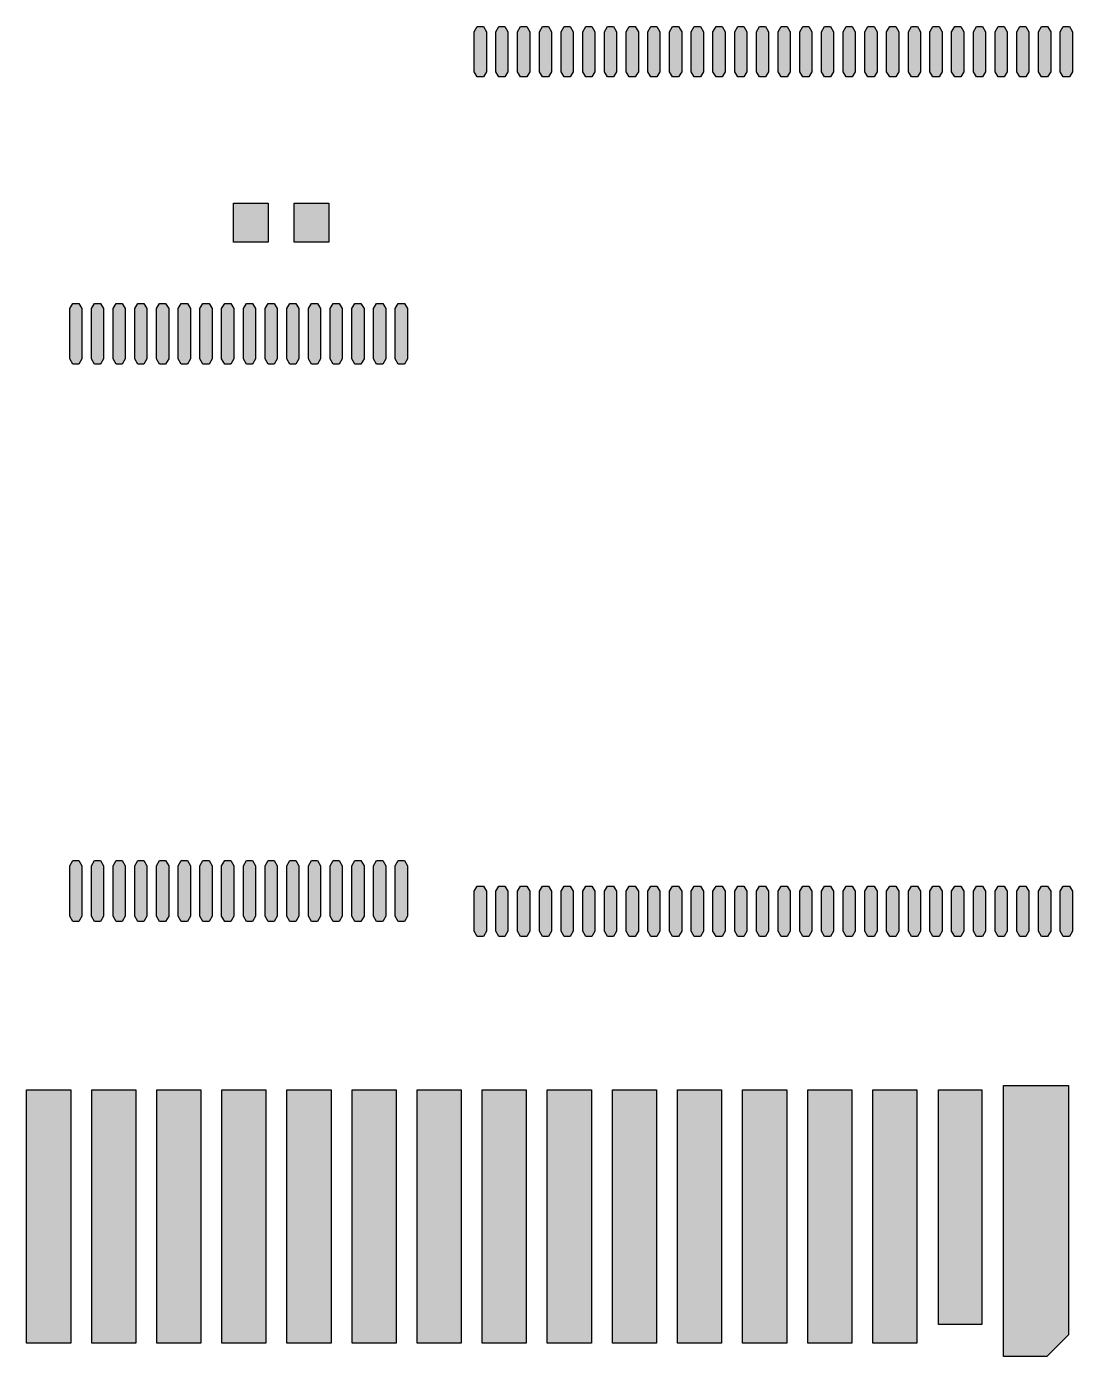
# Model space of a CAD drawing. Header units: millimetres. Extents: x -25 to 24.2, y -11 to 19.6.
# Drawn here: x 0.06 to 24.16, y -10.99 to 19.65 of the extents above; entities that cross this region are included whole.
import ezdxf

# ---------------------------------------------------------------- set-up
doc = ezdxf.new("R2010")
doc.units = ezdxf.units.MM
doc.header["$MEASUREMENT"] = 0
doc.layers.add('Top-Layer', color=7, linetype='Continuous', true_color=0xff0000)

msp = doc.modelspace()

# ---------------------------------------------------------------- hatches: boundary and pattern name
at = {"layer": 'Top-Layer'}
for points in [[(10.378, 19.525), (10.448, 19.646), (10.588, 19.646), (10.658, 19.525), (10.658, 18.606), (10.588, 18.485), (10.448, 18.485), (10.378, 18.606)], [(10.876, 19.525), (10.946, 19.646), (11.085, 19.646), (11.155, 19.525), (11.155, 18.606), (11.085, 18.485), (10.946, 18.485), (10.876, 18.606)], [(11.376, 19.525), (11.446, 19.646), (11.586, 19.646), (11.656, 19.525), (11.656, 18.606), (11.586, 18.485), (11.446, 18.485), (11.376, 18.606)], [(11.877, 19.525), (11.947, 19.646), (12.086, 19.646), (12.156, 19.525), (12.156, 18.606), (12.086, 18.485), (11.947, 18.485), (11.877, 18.606)], [(12.377, 19.525), (12.447, 19.646), (12.587, 19.646), (12.656, 19.525), (12.656, 18.606), (12.587, 18.485), (12.447, 18.485), (12.377, 18.606)], [(12.877, 19.525), (12.947, 19.646), (13.087, 19.646), (13.157, 19.525), (13.157, 18.606), (13.087, 18.485), (12.947, 18.485), (12.877, 18.606)], [(13.378, 19.525), (13.448, 19.646), (13.587, 19.646), (13.657, 19.525), (13.657, 18.606), (13.587, 18.485), (13.448, 18.485), (13.378, 18.606)], [(13.878, 19.525), (13.948, 19.646), (14.088, 19.646), (14.158, 19.525), (14.158, 18.606), (14.088, 18.485), (13.948, 18.485), (13.878, 18.606)], [(14.376, 19.525), (14.446, 19.646), (14.586, 19.646), (14.655, 19.525), (14.655, 18.606), (14.586, 18.485), (14.446, 18.485), (14.376, 18.606)], [(14.876, 19.525), (14.946, 19.646), (15.086, 19.646), (15.156, 19.525), (15.156, 18.606), (15.086, 18.485), (14.946, 18.485), (14.876, 18.606)], [(15.377, 19.525), (15.447, 19.646), (15.586, 19.646), (15.656, 19.525), (15.656, 18.606), (15.586, 18.485), (15.447, 18.485), (15.377, 18.606)], [(15.877, 19.525), (15.947, 19.646), (16.087, 19.646), (16.157, 19.525), (16.157, 18.606), (16.087, 18.485), (15.947, 18.485), (15.877, 18.606)], [(16.378, 19.525), (16.447, 19.646), (16.587, 19.646), (16.657, 19.525), (16.657, 18.606), (16.587, 18.485), (16.447, 18.485), (16.378, 18.606)], [(16.878, 19.525), (16.948, 19.646), (17.088, 19.646), (17.157, 19.525), (17.157, 18.606), (17.088, 18.485), (16.948, 18.485), (16.878, 18.606)], [(17.376, 19.525), (17.446, 19.646), (17.585, 19.646), (17.655, 19.525), (17.655, 18.606), (17.585, 18.485), (17.446, 18.485), (17.376, 18.606)], [(17.876, 19.525), (17.946, 19.646), (18.086, 19.646), (18.156, 19.525), (18.156, 18.606), (18.086, 18.485), (17.946, 18.485), (17.876, 18.606)], [(18.377, 19.525), (18.446, 19.646), (18.586, 19.646), (18.656, 19.525), (18.656, 18.606), (18.586, 18.485), (18.446, 18.485), (18.377, 18.606)], [(18.877, 19.525), (18.947, 19.646), (19.087, 19.646), (19.156, 19.525), (19.156, 18.606), (19.087, 18.485), (18.947, 18.485), (18.877, 18.606)], [(19.377, 19.525), (19.447, 19.646), (19.587, 19.646), (19.657, 19.525), (19.657, 18.606), (19.587, 18.485), (19.447, 18.485), (19.377, 18.606)], [(19.878, 19.525), (19.948, 19.646), (20.087, 19.646), (20.157, 19.525), (20.157, 18.606), (20.087, 18.485), (19.948, 18.485), (19.878, 18.606)], [(20.378, 19.525), (20.448, 19.646), (20.588, 19.646), (20.658, 19.525), (20.658, 18.606), (20.588, 18.485), (20.448, 18.485), (20.378, 18.606)], [(20.876, 19.525), (20.946, 19.646), (21.085, 19.646), (21.155, 19.525), (21.155, 18.606), (21.085, 18.485), (20.946, 18.485), (20.876, 18.606)], [(21.376, 19.525), (21.446, 19.646), (21.586, 19.646), (21.656, 19.525), (21.656, 18.606), (21.586, 18.485), (21.446, 18.485), (21.376, 18.606)], [(21.877, 19.525), (21.947, 19.646), (22.086, 19.646), (22.156, 19.525), (22.156, 18.606), (22.086, 18.485), (21.947, 18.485), (21.877, 18.606)], [(22.377, 19.525), (22.447, 19.646), (22.587, 19.646), (22.656, 19.525), (22.656, 18.606), (22.587, 18.485), (22.447, 18.485), (22.377, 18.606)], [(22.877, 19.525), (22.947, 19.646), (23.087, 19.646), (23.157, 19.525), (23.157, 18.606), (23.087, 18.485), (22.947, 18.485), (22.877, 18.606)], [(23.378, 19.525), (23.448, 19.646), (23.587, 19.646), (23.657, 19.525), (23.657, 18.606), (23.587, 18.485), (23.448, 18.485), (23.378, 18.606)], [(23.878, 19.525), (23.948, 19.646), (24.088, 19.646), (24.158, 19.525), (24.158, 18.606), (24.088, 18.485), (23.948, 18.485), (23.878, 18.606)], [(5.628, 15.579), (5.628, 14.679), (4.828, 14.679), (4.828, 15.579)], [(7.028, 15.579), (7.028, 14.679), (6.228, 14.679), (6.228, 15.579)], [(1.058, 13.148), (1.128, 13.269), (1.268, 13.269), (1.338, 13.148), (1.338, 11.988), (1.268, 11.867), (1.128, 11.867), (1.058, 11.988)], [(1.558, 13.148), (1.628, 13.269), (1.768, 13.269), (1.838, 13.148), (1.838, 11.988), (1.768, 11.867), (1.628, 11.867), (1.558, 11.988)], [(2.058, 13.148), (2.128, 13.269), (2.268, 13.269), (2.338, 13.148), (2.338, 11.988), (2.268, 11.867), (2.128, 11.867), (2.058, 11.988)], [(2.558, 13.148), (2.628, 13.269), (2.768, 13.269), (2.838, 13.148), (2.838, 11.988), (2.768, 11.867), (2.628, 11.867), (2.558, 11.988)], [(3.058, 13.148), (3.128, 13.269), (3.268, 13.269), (3.338, 13.148), (3.338, 11.988), (3.268, 11.867), (3.128, 11.867), (3.058, 11.988)], [(3.558, 13.148), (3.628, 13.269), (3.768, 13.269), (3.838, 13.148), (3.838, 11.988), (3.768, 11.867), (3.628, 11.867), (3.558, 11.988)], [(4.058, 13.148), (4.128, 13.269), (4.268, 13.269), (4.338, 13.148), (4.338, 11.988), (4.268, 11.867), (4.128, 11.867), (4.058, 11.988)], [(4.558, 13.148), (4.628, 13.269), (4.768, 13.269), (4.838, 13.148), (4.838, 11.988), (4.768, 11.867), (4.628, 11.867), (4.558, 11.988)], [(5.058, 13.148), (5.128, 13.269), (5.268, 13.269), (5.338, 13.148), (5.338, 11.988), (5.268, 11.867), (5.128, 11.867), (5.058, 11.988)], [(5.558, 13.148), (5.628, 13.269), (5.768, 13.269), (5.838, 13.148), (5.838, 11.988), (5.768, 11.867), (5.628, 11.867), (5.558, 11.988)], [(6.058, 13.148), (6.128, 13.269), (6.268, 13.269), (6.338, 13.148), (6.338, 11.988), (6.268, 11.867), (6.128, 11.867), (6.058, 11.988)], [(6.558, 13.148), (6.628, 13.269), (6.768, 13.269), (6.838, 13.148), (6.838, 11.988), (6.768, 11.867), (6.628, 11.867), (6.558, 11.988)], [(7.058, 13.148), (7.128, 13.269), (7.268, 13.269), (7.338, 13.148), (7.338, 11.988), (7.268, 11.867), (7.128, 11.867), (7.058, 11.988)], [(7.558, 13.148), (7.628, 13.269), (7.768, 13.269), (7.838, 13.148), (7.838, 11.988), (7.768, 11.867), (7.628, 11.867), (7.558, 11.988)], [(8.058, 13.148), (8.128, 13.269), (8.268, 13.269), (8.338, 13.148), (8.338, 11.988), (8.268, 11.867), (8.128, 11.867), (8.058, 11.988)], [(8.558, 13.148), (8.628, 13.269), (8.768, 13.269), (8.838, 13.148), (8.838, 11.988), (8.768, 11.867), (8.628, 11.867), (8.558, 11.988)], [(1.058, 0.308), (1.128, 0.429), (1.268, 0.429), (1.338, 0.308), (1.338, -0.852), (1.268, -0.973), (1.128, -0.973), (1.058, -0.852)], [(1.558, 0.308), (1.628, 0.429), (1.768, 0.429), (1.838, 0.308), (1.838, -0.852), (1.768, -0.973), (1.628, -0.973), (1.558, -0.852)], [(2.058, 0.308), (2.128, 0.429), (2.268, 0.429), (2.338, 0.308), (2.338, -0.852), (2.268, -0.973), (2.128, -0.973), (2.058, -0.852)], [(2.558, 0.308), (2.628, 0.429), (2.768, 0.429), (2.838, 0.308), (2.838, -0.852), (2.768, -0.973), (2.628, -0.973), (2.558, -0.852)], [(3.058, 0.308), (3.128, 0.429), (3.268, 0.429), (3.338, 0.308), (3.338, -0.852), (3.268, -0.973), (3.128, -0.973), (3.058, -0.852)], [(3.558, 0.308), (3.628, 0.429), (3.768, 0.429), (3.838, 0.308), (3.838, -0.852), (3.768, -0.973), (3.628, -0.973), (3.558, -0.852)], [(4.058, 0.308), (4.128, 0.429), (4.268, 0.429), (4.338, 0.308), (4.338, -0.852), (4.268, -0.973), (4.128, -0.973), (4.058, -0.852)], [(4.558, 0.308), (4.628, 0.429), (4.768, 0.429), (4.838, 0.308), (4.838, -0.852), (4.768, -0.973), (4.628, -0.973), (4.558, -0.852)], [(5.058, 0.308), (5.128, 0.429), (5.268, 0.429), (5.338, 0.308), (5.338, -0.852), (5.268, -0.973), (5.128, -0.973), (5.058, -0.852)], [(5.558, 0.308), (5.628, 0.429), (5.768, 0.429), (5.838, 0.308), (5.838, -0.852), (5.768, -0.973), (5.628, -0.973), (5.558, -0.852)], [(6.058, 0.308), (6.128, 0.429), (6.268, 0.429), (6.338, 0.308), (6.338, -0.852), (6.268, -0.973), (6.128, -0.973), (6.058, -0.852)], [(6.558, 0.308), (6.628, 0.429), (6.768, 0.429), (6.838, 0.308), (6.838, -0.852), (6.768, -0.973), (6.628, -0.973), (6.558, -0.852)], [(7.058, 0.308), (7.128, 0.429), (7.268, 0.429), (7.338, 0.308), (7.338, -0.852), (7.268, -0.973), (7.128, -0.973), (7.058, -0.852)], [(7.558, 0.308), (7.628, 0.429), (7.768, 0.429), (7.838, 0.308), (7.838, -0.852), (7.768, -0.973), (7.628, -0.973), (7.558, -0.852)], [(8.058, 0.308), (8.128, 0.429), (8.268, 0.429), (8.338, 0.308), (8.338, -0.852), (8.268, -0.973), (8.128, -0.973), (8.058, -0.852)], [(8.558, 0.308), (8.628, 0.429), (8.768, 0.429), (8.838, 0.308), (8.838, -0.852), (8.768, -0.973), (8.628, -0.973), (8.558, -0.852)], [(10.378, -0.277), (10.448, -0.156), (10.588, -0.156), (10.658, -0.277), (10.658, -1.196), (10.588, -1.317), (10.448, -1.317), (10.378, -1.196)], [(10.876, -0.277), (10.946, -0.156), (11.085, -0.156), (11.155, -0.277), (11.155, -1.196), (11.085, -1.317), (10.946, -1.317), (10.876, -1.196)], [(11.376, -0.277), (11.446, -0.156), (11.586, -0.156), (11.656, -0.277), (11.656, -1.196), (11.586, -1.317), (11.446, -1.317), (11.376, -1.196)], [(11.877, -0.277), (11.947, -0.156), (12.086, -0.156), (12.156, -0.277), (12.156, -1.196), (12.086, -1.317), (11.947, -1.317), (11.877, -1.196)], [(12.377, -0.277), (12.447, -0.156), (12.587, -0.156), (12.656, -0.277), (12.656, -1.196), (12.587, -1.317), (12.447, -1.317), (12.377, -1.196)], [(12.877, -0.277), (12.947, -0.156), (13.087, -0.156), (13.157, -0.277), (13.157, -1.196), (13.087, -1.317), (12.947, -1.317), (12.877, -1.196)], [(13.378, -0.277), (13.448, -0.156), (13.587, -0.156), (13.657, -0.277), (13.657, -1.196), (13.587, -1.317), (13.448, -1.317), (13.378, -1.196)], [(13.878, -0.277), (13.948, -0.156), (14.088, -0.156), (14.158, -0.277), (14.158, -1.196), (14.088, -1.317), (13.948, -1.317), (13.878, -1.196)], [(14.376, -0.277), (14.446, -0.156), (14.586, -0.156), (14.655, -0.277), (14.655, -1.196), (14.586, -1.317), (14.446, -1.317), (14.376, -1.196)], [(14.876, -0.277), (14.946, -0.156), (15.086, -0.156), (15.156, -0.277), (15.156, -1.196), (15.086, -1.317), (14.946, -1.317), (14.876, -1.196)], [(15.377, -0.277), (15.447, -0.156), (15.586, -0.156), (15.656, -0.277), (15.656, -1.196), (15.586, -1.317), (15.447, -1.317), (15.377, -1.196)], [(15.877, -0.277), (15.947, -0.156), (16.087, -0.156), (16.157, -0.277), (16.157, -1.196), (16.087, -1.317), (15.947, -1.317), (15.877, -1.196)], [(16.378, -0.277), (16.447, -0.156), (16.587, -0.156), (16.657, -0.277), (16.657, -1.196), (16.587, -1.317), (16.447, -1.317), (16.378, -1.196)], [(16.878, -0.277), (16.948, -0.156), (17.088, -0.156), (17.157, -0.277), (17.157, -1.196), (17.088, -1.317), (16.948, -1.317), (16.878, -1.196)], [(17.376, -0.277), (17.446, -0.156), (17.585, -0.156), (17.655, -0.277), (17.655, -1.196), (17.585, -1.317), (17.446, -1.317), (17.376, -1.196)], [(17.876, -0.277), (17.946, -0.156), (18.086, -0.156), (18.156, -0.277), (18.156, -1.196), (18.086, -1.317), (17.946, -1.317), (17.876, -1.196)], [(18.377, -0.277), (18.446, -0.156), (18.586, -0.156), (18.656, -0.277), (18.656, -1.196), (18.586, -1.317), (18.446, -1.317), (18.377, -1.196)], [(18.877, -0.277), (18.947, -0.156), (19.087, -0.156), (19.156, -0.277), (19.156, -1.196), (19.087, -1.317), (18.947, -1.317), (18.877, -1.196)], [(19.377, -0.277), (19.447, -0.156), (19.587, -0.156), (19.657, -0.277), (19.657, -1.196), (19.587, -1.317), (19.447, -1.317), (19.377, -1.196)], [(19.878, -0.277), (19.948, -0.156), (20.087, -0.156), (20.157, -0.277), (20.157, -1.196), (20.087, -1.317), (19.948, -1.317), (19.878, -1.196)], [(20.378, -0.277), (20.448, -0.156), (20.588, -0.156), (20.658, -0.277), (20.658, -1.196), (20.588, -1.317), (20.448, -1.317), (20.378, -1.196)], [(20.876, -0.277), (20.946, -0.156), (21.085, -0.156), (21.155, -0.277), (21.155, -1.196), (21.085, -1.317), (20.946, -1.317), (20.876, -1.196)], [(21.376, -0.277), (21.446, -0.156), (21.586, -0.156), (21.656, -0.277), (21.656, -1.196), (21.586, -1.317), (21.446, -1.317), (21.376, -1.196)], [(21.877, -0.277), (21.947, -0.156), (22.086, -0.156), (22.156, -0.277), (22.156, -1.196), (22.086, -1.317), (21.947, -1.317), (21.877, -1.196)], [(22.377, -0.277), (22.447, -0.156), (22.587, -0.156), (22.656, -0.277), (22.656, -1.196), (22.587, -1.317), (22.447, -1.317), (22.377, -1.196)], [(22.877, -0.277), (22.947, -0.156), (23.087, -0.156), (23.157, -0.277), (23.157, -1.196), (23.087, -1.317), (22.947, -1.317), (22.877, -1.196)], [(23.378, -0.277), (23.448, -0.156), (23.587, -0.156), (23.657, -0.277), (23.657, -1.196), (23.587, -1.317), (23.448, -1.317), (23.378, -1.196)], [(23.878, -0.277), (23.948, -0.156), (24.088, -0.156), (24.158, -0.277), (24.158, -1.196), (24.088, -1.317), (23.948, -1.317), (23.878, -1.196)], [(0.065, -10.69), (0.065, -4.848), (1.081, -4.848), (1.081, -10.69)], [(1.564, -10.69), (1.564, -4.848), (2.58, -4.848), (2.58, -10.69)], [(3.064, -10.69), (3.064, -4.848), (4.08, -4.848), (4.08, -10.69)], [(4.563, -10.69), (4.563, -4.848), (5.579, -4.848), (5.579, -10.69)], [(6.063, -10.69), (6.063, -4.848), (7.079, -4.848), (7.079, -10.69)], [(7.562, -10.69), (7.562, -4.848), (8.578, -4.848), (8.578, -10.69)], [(9.062, -10.69), (9.062, -4.848), (10.078, -4.848), (10.078, -10.69)], [(10.561, -10.69), (10.561, -4.848), (11.577, -4.848), (11.577, -10.69)], [(12.061, -10.69), (12.061, -4.848), (13.077, -4.848), (13.077, -10.69)], [(13.56, -10.69), (13.56, -4.848), (14.576, -4.848), (14.576, -10.69)], [(15.06, -10.69), (15.06, -4.848), (16.076, -4.848), (16.076, -10.69)], [(16.559, -10.69), (16.559, -4.848), (17.575, -4.848), (17.575, -10.69)], [(18.059, -10.69), (18.059, -4.848), (19.075, -4.848), (19.075, -10.69)], [(19.558, -10.69), (19.558, -4.848), (20.574, -4.848), (20.574, -10.69)], [(21.073, -10.255), (21.073, -4.848), (22.074, -4.848), (22.074, -10.255)], [(24.065, -10.493), (23.565, -10.993), (22.574, -10.993), (22.574, -4.754), (24.065, -4.754)]]:
    msp.add_hatch(color=256, dxfattribs=at).paths.add_polyline_path(points)

# ---------------------------------------------------------------- linework, layer by layer
for points in [[(10.378, 19.525), (10.448, 19.646), (10.588, 19.646), (10.658, 19.525), (10.658, 18.606), (10.588, 18.485), (10.448, 18.485), (10.378, 18.606)], [(10.876, 19.525), (10.946, 19.646), (11.085, 19.646), (11.155, 19.525), (11.155, 18.606), (11.085, 18.485), (10.946, 18.485), (10.876, 18.606)], [(11.376, 19.525), (11.446, 19.646), (11.586, 19.646), (11.656, 19.525), (11.656, 18.606), (11.586, 18.485), (11.446, 18.485), (11.376, 18.606)], [(11.877, 19.525), (11.947, 19.646), (12.086, 19.646), (12.156, 19.525), (12.156, 18.606), (12.086, 18.485), (11.947, 18.485), (11.877, 18.606)], [(12.377, 19.525), (12.447, 19.646), (12.587, 19.646), (12.656, 19.525), (12.656, 18.606), (12.587, 18.485), (12.447, 18.485), (12.377, 18.606)], [(12.877, 19.525), (12.947, 19.646), (13.087, 19.646), (13.157, 19.525), (13.157, 18.606), (13.087, 18.485), (12.947, 18.485), (12.877, 18.606)], [(13.378, 19.525), (13.448, 19.646), (13.587, 19.646), (13.657, 19.525), (13.657, 18.606), (13.587, 18.485), (13.448, 18.485), (13.378, 18.606)], [(13.878, 19.525), (13.948, 19.646), (14.088, 19.646), (14.158, 19.525), (14.158, 18.606), (14.088, 18.485), (13.948, 18.485), (13.878, 18.606)], [(14.376, 19.525), (14.446, 19.646), (14.586, 19.646), (14.655, 19.525), (14.655, 18.606), (14.586, 18.485), (14.446, 18.485), (14.376, 18.606)], [(14.876, 19.525), (14.946, 19.646), (15.086, 19.646), (15.156, 19.525), (15.156, 18.606), (15.086, 18.485), (14.946, 18.485), (14.876, 18.606)], [(15.377, 19.525), (15.447, 19.646), (15.586, 19.646), (15.656, 19.525), (15.656, 18.606), (15.586, 18.485), (15.447, 18.485), (15.377, 18.606)], [(15.877, 19.525), (15.947, 19.646), (16.087, 19.646), (16.157, 19.525), (16.157, 18.606), (16.087, 18.485), (15.947, 18.485), (15.877, 18.606)], [(16.378, 19.525), (16.447, 19.646), (16.587, 19.646), (16.657, 19.525), (16.657, 18.606), (16.587, 18.485), (16.447, 18.485), (16.378, 18.606)], [(16.878, 19.525), (16.948, 19.646), (17.088, 19.646), (17.157, 19.525), (17.157, 18.606), (17.088, 18.485), (16.948, 18.485), (16.878, 18.606)], [(17.376, 19.525), (17.446, 19.646), (17.585, 19.646), (17.655, 19.525), (17.655, 18.606), (17.585, 18.485), (17.446, 18.485), (17.376, 18.606)], [(17.876, 19.525), (17.946, 19.646), (18.086, 19.646), (18.156, 19.525), (18.156, 18.606), (18.086, 18.485), (17.946, 18.485), (17.876, 18.606)], [(18.377, 19.525), (18.446, 19.646), (18.586, 19.646), (18.656, 19.525), (18.656, 18.606), (18.586, 18.485), (18.446, 18.485), (18.377, 18.606)], [(18.877, 19.525), (18.947, 19.646), (19.087, 19.646), (19.156, 19.525), (19.156, 18.606), (19.087, 18.485), (18.947, 18.485), (18.877, 18.606)], [(19.377, 19.525), (19.447, 19.646), (19.587, 19.646), (19.657, 19.525), (19.657, 18.606), (19.587, 18.485), (19.447, 18.485), (19.377, 18.606)], [(19.878, 19.525), (19.948, 19.646), (20.087, 19.646), (20.157, 19.525), (20.157, 18.606), (20.087, 18.485), (19.948, 18.485), (19.878, 18.606)], [(20.378, 19.525), (20.448, 19.646), (20.588, 19.646), (20.658, 19.525), (20.658, 18.606), (20.588, 18.485), (20.448, 18.485), (20.378, 18.606)], [(20.876, 19.525), (20.946, 19.646), (21.085, 19.646), (21.155, 19.525), (21.155, 18.606), (21.085, 18.485), (20.946, 18.485), (20.876, 18.606)], [(21.376, 19.525), (21.446, 19.646), (21.586, 19.646), (21.656, 19.525), (21.656, 18.606), (21.586, 18.485), (21.446, 18.485), (21.376, 18.606)], [(21.877, 19.525), (21.947, 19.646), (22.086, 19.646), (22.156, 19.525), (22.156, 18.606), (22.086, 18.485), (21.947, 18.485), (21.877, 18.606)], [(22.377, 19.525), (22.447, 19.646), (22.587, 19.646), (22.656, 19.525), (22.656, 18.606), (22.587, 18.485), (22.447, 18.485), (22.377, 18.606)], [(22.877, 19.525), (22.947, 19.646), (23.087, 19.646), (23.157, 19.525), (23.157, 18.606), (23.087, 18.485), (22.947, 18.485), (22.877, 18.606)], [(23.378, 19.525), (23.448, 19.646), (23.587, 19.646), (23.657, 19.525), (23.657, 18.606), (23.587, 18.485), (23.448, 18.485), (23.378, 18.606)], [(23.878, 19.525), (23.948, 19.646), (24.088, 19.646), (24.158, 19.525), (24.158, 18.606), (24.088, 18.485), (23.948, 18.485), (23.878, 18.606)], [(5.628, 15.579), (5.628, 14.679), (4.828, 14.679), (4.828, 15.579)], [(7.028, 15.579), (7.028, 14.679), (6.228, 14.679), (6.228, 15.579)], [(1.058, 13.148), (1.128, 13.269), (1.268, 13.269), (1.338, 13.148), (1.338, 11.988), (1.268, 11.867), (1.128, 11.867), (1.058, 11.988)], [(1.558, 13.148), (1.628, 13.269), (1.768, 13.269), (1.838, 13.148), (1.838, 11.988), (1.768, 11.867), (1.628, 11.867), (1.558, 11.988)], [(2.058, 13.148), (2.128, 13.269), (2.268, 13.269), (2.338, 13.148), (2.338, 11.988), (2.268, 11.867), (2.128, 11.867), (2.058, 11.988)], [(2.558, 13.148), (2.628, 13.269), (2.768, 13.269), (2.838, 13.148), (2.838, 11.988), (2.768, 11.867), (2.628, 11.867), (2.558, 11.988)], [(3.058, 13.148), (3.128, 13.269), (3.268, 13.269), (3.338, 13.148), (3.338, 11.988), (3.268, 11.867), (3.128, 11.867), (3.058, 11.988)], [(3.558, 13.148), (3.628, 13.269), (3.768, 13.269), (3.838, 13.148), (3.838, 11.988), (3.768, 11.867), (3.628, 11.867), (3.558, 11.988)], [(4.058, 13.148), (4.128, 13.269), (4.268, 13.269), (4.338, 13.148), (4.338, 11.988), (4.268, 11.867), (4.128, 11.867), (4.058, 11.988)], [(4.558, 13.148), (4.628, 13.269), (4.768, 13.269), (4.838, 13.148), (4.838, 11.988), (4.768, 11.867), (4.628, 11.867), (4.558, 11.988)], [(5.058, 13.148), (5.128, 13.269), (5.268, 13.269), (5.338, 13.148), (5.338, 11.988), (5.268, 11.867), (5.128, 11.867), (5.058, 11.988)], [(5.558, 13.148), (5.628, 13.269), (5.768, 13.269), (5.838, 13.148), (5.838, 11.988), (5.768, 11.867), (5.628, 11.867), (5.558, 11.988)], [(6.058, 13.148), (6.128, 13.269), (6.268, 13.269), (6.338, 13.148), (6.338, 11.988), (6.268, 11.867), (6.128, 11.867), (6.058, 11.988)], [(6.558, 13.148), (6.628, 13.269), (6.768, 13.269), (6.838, 13.148), (6.838, 11.988), (6.768, 11.867), (6.628, 11.867), (6.558, 11.988)], [(7.058, 13.148), (7.128, 13.269), (7.268, 13.269), (7.338, 13.148), (7.338, 11.988), (7.268, 11.867), (7.128, 11.867), (7.058, 11.988)], [(7.558, 13.148), (7.628, 13.269), (7.768, 13.269), (7.838, 13.148), (7.838, 11.988), (7.768, 11.867), (7.628, 11.867), (7.558, 11.988)], [(8.058, 13.148), (8.128, 13.269), (8.268, 13.269), (8.338, 13.148), (8.338, 11.988), (8.268, 11.867), (8.128, 11.867), (8.058, 11.988)], [(8.558, 13.148), (8.628, 13.269), (8.768, 13.269), (8.838, 13.148), (8.838, 11.988), (8.768, 11.867), (8.628, 11.867), (8.558, 11.988)], [(1.058, 0.308), (1.128, 0.429), (1.268, 0.429), (1.338, 0.308), (1.338, -0.852), (1.268, -0.973), (1.128, -0.973), (1.058, -0.852)], [(1.558, 0.308), (1.628, 0.429), (1.768, 0.429), (1.838, 0.308), (1.838, -0.852), (1.768, -0.973), (1.628, -0.973), (1.558, -0.852)], [(2.058, 0.308), (2.128, 0.429), (2.268, 0.429), (2.338, 0.308), (2.338, -0.852), (2.268, -0.973), (2.128, -0.973), (2.058, -0.852)], [(2.558, 0.308), (2.628, 0.429), (2.768, 0.429), (2.838, 0.308), (2.838, -0.852), (2.768, -0.973), (2.628, -0.973), (2.558, -0.852)], [(3.058, 0.308), (3.128, 0.429), (3.268, 0.429), (3.338, 0.308), (3.338, -0.852), (3.268, -0.973), (3.128, -0.973), (3.058, -0.852)], [(3.558, 0.308), (3.628, 0.429), (3.768, 0.429), (3.838, 0.308), (3.838, -0.852), (3.768, -0.973), (3.628, -0.973), (3.558, -0.852)], [(4.058, 0.308), (4.128, 0.429), (4.268, 0.429), (4.338, 0.308), (4.338, -0.852), (4.268, -0.973), (4.128, -0.973), (4.058, -0.852)], [(4.558, 0.308), (4.628, 0.429), (4.768, 0.429), (4.838, 0.308), (4.838, -0.852), (4.768, -0.973), (4.628, -0.973), (4.558, -0.852)], [(5.058, 0.308), (5.128, 0.429), (5.268, 0.429), (5.338, 0.308), (5.338, -0.852), (5.268, -0.973), (5.128, -0.973), (5.058, -0.852)], [(5.558, 0.308), (5.628, 0.429), (5.768, 0.429), (5.838, 0.308), (5.838, -0.852), (5.768, -0.973), (5.628, -0.973), (5.558, -0.852)], [(6.058, 0.308), (6.128, 0.429), (6.268, 0.429), (6.338, 0.308), (6.338, -0.852), (6.268, -0.973), (6.128, -0.973), (6.058, -0.852)], [(6.558, 0.308), (6.628, 0.429), (6.768, 0.429), (6.838, 0.308), (6.838, -0.852), (6.768, -0.973), (6.628, -0.973), (6.558, -0.852)], [(7.058, 0.308), (7.128, 0.429), (7.268, 0.429), (7.338, 0.308), (7.338, -0.852), (7.268, -0.973), (7.128, -0.973), (7.058, -0.852)], [(7.558, 0.308), (7.628, 0.429), (7.768, 0.429), (7.838, 0.308), (7.838, -0.852), (7.768, -0.973), (7.628, -0.973), (7.558, -0.852)], [(8.058, 0.308), (8.128, 0.429), (8.268, 0.429), (8.338, 0.308), (8.338, -0.852), (8.268, -0.973), (8.128, -0.973), (8.058, -0.852)], [(8.558, 0.308), (8.628, 0.429), (8.768, 0.429), (8.838, 0.308), (8.838, -0.852), (8.768, -0.973), (8.628, -0.973), (8.558, -0.852)], [(10.378, -0.277), (10.448, -0.156), (10.588, -0.156), (10.658, -0.277), (10.658, -1.196), (10.588, -1.317), (10.448, -1.317), (10.378, -1.196)], [(10.876, -0.277), (10.946, -0.156), (11.085, -0.156), (11.155, -0.277), (11.155, -1.196), (11.085, -1.317), (10.946, -1.317), (10.876, -1.196)], [(11.376, -0.277), (11.446, -0.156), (11.586, -0.156), (11.656, -0.277), (11.656, -1.196), (11.586, -1.317), (11.446, -1.317), (11.376, -1.196)], [(11.877, -0.277), (11.947, -0.156), (12.086, -0.156), (12.156, -0.277), (12.156, -1.196), (12.086, -1.317), (11.947, -1.317), (11.877, -1.196)], [(12.377, -0.277), (12.447, -0.156), (12.587, -0.156), (12.656, -0.277), (12.656, -1.196), (12.587, -1.317), (12.447, -1.317), (12.377, -1.196)], [(12.877, -0.277), (12.947, -0.156), (13.087, -0.156), (13.157, -0.277), (13.157, -1.196), (13.087, -1.317), (12.947, -1.317), (12.877, -1.196)], [(13.378, -0.277), (13.448, -0.156), (13.587, -0.156), (13.657, -0.277), (13.657, -1.196), (13.587, -1.317), (13.448, -1.317), (13.378, -1.196)], [(13.878, -0.277), (13.948, -0.156), (14.088, -0.156), (14.158, -0.277), (14.158, -1.196), (14.088, -1.317), (13.948, -1.317), (13.878, -1.196)], [(14.376, -0.277), (14.446, -0.156), (14.586, -0.156), (14.655, -0.277), (14.655, -1.196), (14.586, -1.317), (14.446, -1.317), (14.376, -1.196)], [(14.876, -0.277), (14.946, -0.156), (15.086, -0.156), (15.156, -0.277), (15.156, -1.196), (15.086, -1.317), (14.946, -1.317), (14.876, -1.196)], [(15.377, -0.277), (15.447, -0.156), (15.586, -0.156), (15.656, -0.277), (15.656, -1.196), (15.586, -1.317), (15.447, -1.317), (15.377, -1.196)], [(15.877, -0.277), (15.947, -0.156), (16.087, -0.156), (16.157, -0.277), (16.157, -1.196), (16.087, -1.317), (15.947, -1.317), (15.877, -1.196)], [(16.378, -0.277), (16.447, -0.156), (16.587, -0.156), (16.657, -0.277), (16.657, -1.196), (16.587, -1.317), (16.447, -1.317), (16.378, -1.196)], [(16.878, -0.277), (16.948, -0.156), (17.088, -0.156), (17.157, -0.277), (17.157, -1.196), (17.088, -1.317), (16.948, -1.317), (16.878, -1.196)], [(17.376, -0.277), (17.446, -0.156), (17.585, -0.156), (17.655, -0.277), (17.655, -1.196), (17.585, -1.317), (17.446, -1.317), (17.376, -1.196)], [(17.876, -0.277), (17.946, -0.156), (18.086, -0.156), (18.156, -0.277), (18.156, -1.196), (18.086, -1.317), (17.946, -1.317), (17.876, -1.196)], [(18.377, -0.277), (18.446, -0.156), (18.586, -0.156), (18.656, -0.277), (18.656, -1.196), (18.586, -1.317), (18.446, -1.317), (18.377, -1.196)], [(18.877, -0.277), (18.947, -0.156), (19.087, -0.156), (19.156, -0.277), (19.156, -1.196), (19.087, -1.317), (18.947, -1.317), (18.877, -1.196)], [(19.377, -0.277), (19.447, -0.156), (19.587, -0.156), (19.657, -0.277), (19.657, -1.196), (19.587, -1.317), (19.447, -1.317), (19.377, -1.196)], [(19.878, -0.277), (19.948, -0.156), (20.087, -0.156), (20.157, -0.277), (20.157, -1.196), (20.087, -1.317), (19.948, -1.317), (19.878, -1.196)], [(20.378, -0.277), (20.448, -0.156), (20.588, -0.156), (20.658, -0.277), (20.658, -1.196), (20.588, -1.317), (20.448, -1.317), (20.378, -1.196)], [(20.876, -0.277), (20.946, -0.156), (21.085, -0.156), (21.155, -0.277), (21.155, -1.196), (21.085, -1.317), (20.946, -1.317), (20.876, -1.196)], [(21.376, -0.277), (21.446, -0.156), (21.586, -0.156), (21.656, -0.277), (21.656, -1.196), (21.586, -1.317), (21.446, -1.317), (21.376, -1.196)], [(21.877, -0.277), (21.947, -0.156), (22.086, -0.156), (22.156, -0.277), (22.156, -1.196), (22.086, -1.317), (21.947, -1.317), (21.877, -1.196)], [(22.377, -0.277), (22.447, -0.156), (22.587, -0.156), (22.656, -0.277), (22.656, -1.196), (22.587, -1.317), (22.447, -1.317), (22.377, -1.196)], [(22.877, -0.277), (22.947, -0.156), (23.087, -0.156), (23.157, -0.277), (23.157, -1.196), (23.087, -1.317), (22.947, -1.317), (22.877, -1.196)], [(23.378, -0.277), (23.448, -0.156), (23.587, -0.156), (23.657, -0.277), (23.657, -1.196), (23.587, -1.317), (23.448, -1.317), (23.378, -1.196)], [(23.878, -0.277), (23.948, -0.156), (24.088, -0.156), (24.158, -0.277), (24.158, -1.196), (24.088, -1.317), (23.948, -1.317), (23.878, -1.196)], [(0.065, -10.69), (0.065, -4.848), (1.081, -4.848), (1.081, -10.69)], [(1.564, -10.69), (1.564, -4.848), (2.58, -4.848), (2.58, -10.69)], [(3.064, -10.69), (3.064, -4.848), (4.08, -4.848), (4.08, -10.69)], [(4.563, -10.69), (4.563, -4.848), (5.579, -4.848), (5.579, -10.69)], [(6.063, -10.69), (6.063, -4.848), (7.079, -4.848), (7.079, -10.69)], [(7.562, -10.69), (7.562, -4.848), (8.578, -4.848), (8.578, -10.69)], [(9.062, -10.69), (9.062, -4.848), (10.078, -4.848), (10.078, -10.69)], [(10.561, -10.69), (10.561, -4.848), (11.577, -4.848), (11.577, -10.69)], [(12.061, -10.69), (12.061, -4.848), (13.077, -4.848), (13.077, -10.69)], [(13.56, -10.69), (13.56, -4.848), (14.576, -4.848), (14.576, -10.69)], [(15.06, -10.69), (15.06, -4.848), (16.076, -4.848), (16.076, -10.69)], [(16.559, -10.69), (16.559, -4.848), (17.575, -4.848), (17.575, -10.69)], [(18.059, -10.69), (18.059, -4.848), (19.075, -4.848), (19.075, -10.69)], [(19.558, -10.69), (19.558, -4.848), (20.574, -4.848), (20.574, -10.69)], [(21.073, -10.255), (21.073, -4.848), (22.074, -4.848), (22.074, -10.255)], [(24.065, -10.493), (23.565, -10.993), (22.574, -10.993), (22.574, -4.754), (24.065, -4.754)]]:
    msp.add_lwpolyline(points, close=True, dxfattribs=at)

doc.saveas('drawing.dxf')
